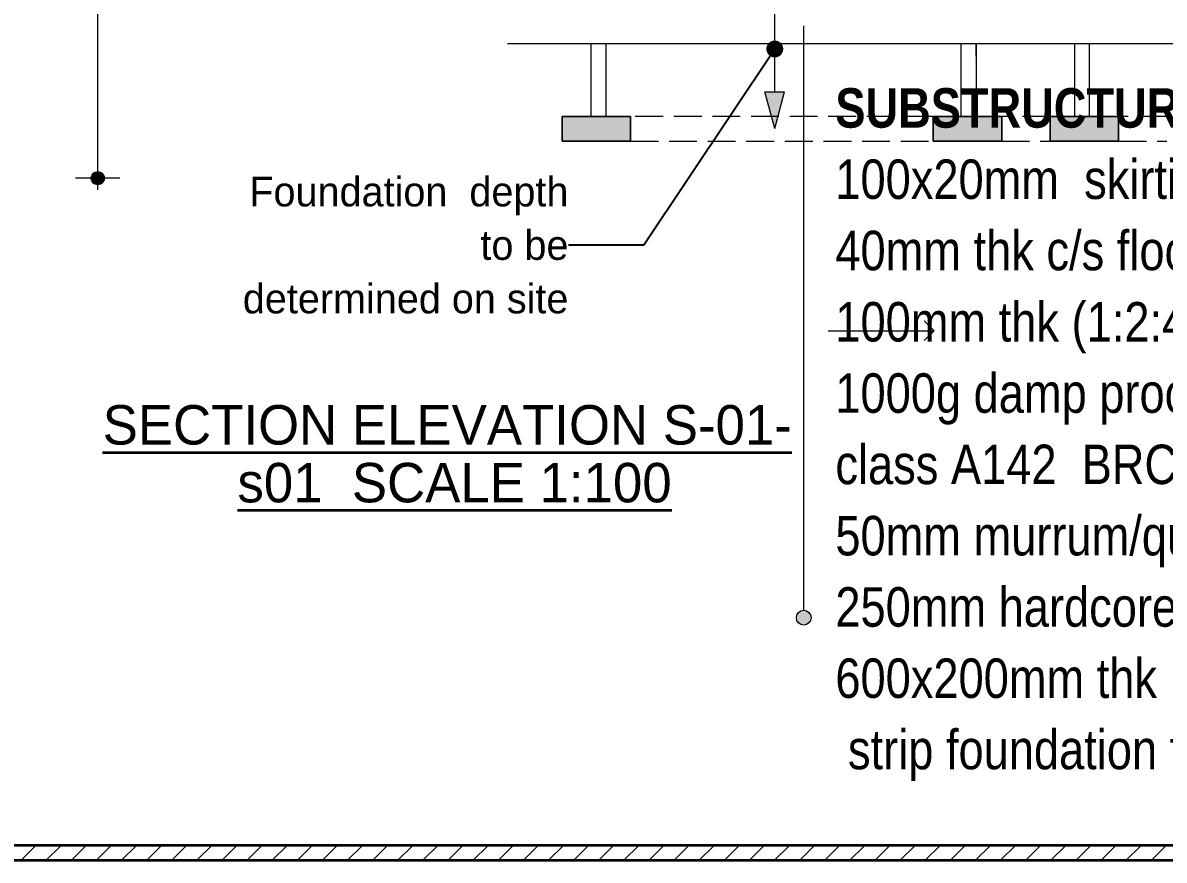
# Model space of a CAD drawing. Header units: millimetres. Extents: x 102766 to 172228, y -127504 to -81044.
# Drawn here: x 123254 to 134821, y -127504 to -119014 of the extents above; entities that cross this region are included whole.
import ezdxf

# ---------------------------------------------------------------- set-up
doc = ezdxf.new("R2010")
doc.units = ezdxf.units.MM
doc.header["$MEASUREMENT"] = 0
doc.linetypes.add('Hidden Line', pattern=[391.222223, 282.222223, -109])
for name, color, linetype in [('2D Drafting - General', 7, 'Continuous'), ('Dimensioning - General', 7, 'Continuous'), ('Hot spots', 7, 'Continuous'), ('Shell - Roof', 7, 'Continuous'), ('Structural - Bearing', 7, 'Continuous')]:
    doc.layers.add(name, color=color, linetype=linetype)
for name, color, linetype, lineweight in [('2D Drafting - General_Pen_No__1', 7, 'Continuous', 13), ('2D Drafting - General_Pen_No__20', 1, 'Continuous', 0), ('Annotation - Text_Pen_No__1', 7, 'Continuous', 13), ('Dimensioning - General_Pen_No__1', 7, 'Continuous', 13), ('Dimensioning - General_Pen_No__27', 7, 'Continuous', 35), ('Hot spots_Pen_No__1', 7, 'Continuous', 13), ('Labels_Pen_No__7', 7, 'Continuous', 35), ('Shell - Roof_Pen_No__1', 7, 'Continuous', 13), ('Structural - Bearing_Pen_No__1', 7, 'Continuous', 13), ('Structural - Bearing_Pen_No__27', 7, 'Continuous', 35)]:
    doc.layers.add(name, color=color, linetype=linetype, lineweight=lineweight)
for name, color, linetype, lineweight, true_color in [('2D Drafting - General_Pen_No__105', 7, 'Continuous', 13, 0xcae6ff), ('2D Drafting - General_Pen_No__82', 7, 'Continuous', 20, 0xaaaaaa), ('Annotation - Text_Pen_No__8', 7, 'Continuous', 35, 0xa80f02), ('Structural - Bearing_Pen_No__107', 7, 'Continuous', 13, 0xaaaaaa)]:
    doc.layers.add(name, color=color, linetype=linetype, lineweight=lineweight, true_color=true_color)
doc.styles.add('GENERATED_STYLE_1', font='ARIALN.TTF')
doc.styles.add('GENERATED_STYLE_4', font='BOD_CR.TTF')
doc.linetypes.add('Break', pattern='A,0,[1,chri1.Shx,S=15.679026,R=0,X=0,Y=0],-1975.557214,0', length=1975.557214)
doc.dimstyles.new('GENERATED_STYLE__15', dxfattribs={"dimtxt": 0.18, "dimasz": 342, "dimexe": 0.18, "dimexo": 0.0625, "dimgap": 0.09, "dimtad": 0, "dimtih": 1, "dimtoh": 1, "dimdec": 4, "dimzin": 0, "dimdsep": 46, "dimcen": 0.09, "dimadec": 0, "dimazin": 0, "dimtfac": 1, "dimtdec": 4, "dimtmove": 0, "dimatfit": 3, "dimldrblk": 'ARROWHEAD_11', "dimfxl": 0, "dimtolj": 1, "dimtzin": 0, "dimarcsym": 0})
doc.dimstyles.new('GENERATED_STYLE__3', dxfattribs={"dimtxt": 300, "dimasz": 228, "dimexe": 0.18, "dimexo": 0, "dimgap": 0.09, "dimtad": 0, "dimdec": 0, "dimzin": 0, "dimdsep": 46, "dimtxsty": 'GENERATED_STYLE_1', "dimblk": 'ARROWHEAD_11', "dimblk1": 'ARROWHEAD_11', "dimblk2": 'ARROWHEAD_11', "dimcen": 0.09, "dimclrd": 7, "dimclre": 7, "dimclrt": 7, "dimadec": 0, "dimazin": 0, "dimtfac": 1, "dimtdec": 4, "dimtmove": 0, "dimatfit": 3, "dimfxl": 0, "dimtolj": 1, "dimtzin": 0, "dimarcsym": 0})

# ---------------------------------------------------------------- blocks, each defined once
blk = doc.blocks.new('Wall_78', base_point=(102766, -127504))
at = {"layer": 'Structural - Bearing_Pen_No__107', "linetype": 'Continuous'}
h = blk.add_hatch(dxfattribs=at)
h.set_pattern_fill('Masonry_Block', color=256, style=0, pattern_type=2)
h.set_pattern_definition([(45, (0, 0), (-127.27922, 127.27922), [])])
h.paths.add_polyline_path([(102766, -127504), (172228, -127504), (172078, -127354), (102916, -127354)])
at = {"layer": 'Structural - Bearing_Pen_No__27', "linetype": 'Continuous', "flags": 128}
for points in [[(172078, -127354), (102916, -127354)], [(102766, -127504), (172228, -127504)]]:
    blk.add_lwpolyline(points, dxfattribs=at)
blk = doc.blocks.new('Line_12', base_point=(130875, -120087))
at = {"layer": 'Shell - Roof', "linetype": 'Continuous', "lineweight": 0, "true_color": 0x000000}
for points in [[(130875, -118332), (130775, -118706), (130975, -118706)], [(130875, -120087), (130975, -119714), (130775, -119714)]]:
    blk.add_hatch(color=18, dxfattribs=at).paths.add_polyline_path(points)
at = {"layer": 'Shell - Roof_Pen_No__1', "linetype": 'Continuous'}
for p, q in [((130875, -118332), (130775, -118706)), ((130875, -118332), (130975, -118706)), ((130975, -118706), (130775, -118706)), ((130875, -119714), (130875, -118706)), ((130875, -120087), (130775, -119714)), ((130775, -119714), (130975, -119714)), ((130875, -120087), (130975, -119714))]:
    blk.add_line(p, q, dxfattribs=at)
blk = doc.blocks.new('Line_13', base_point=(131168, -125045))
at = {"layer": 'Hot spots', "linetype": 'Continuous', "lineweight": 0, "true_color": 0x000000}
blk.add_hatch(color=18, dxfattribs=at).paths.add_polyline_path([(131243, -125045), (131238, -125017), (131221, -124992), (131197, -124976), (131168, -124970), (131140, -124976), (131115, -124992), (131099, -125017), (131093, -125045), (131099, -125074), (131115, -125098), (131140, -125115), (131168, -125120), (131197, -125115), (131221, -125098), (131238, -125074)])
at = {"layer": 'Hot spots_Pen_No__1', "linetype": 'Continuous'}
blk.add_line((131168, -124970), (131168, -119044), dxfattribs=at)
blk.add_circle((131168, -125045), 75, dxfattribs=at)
blk = doc.blocks.new('Line_16', base_point=(131415, -122136))
at = {"layer": '2D Drafting - General_Pen_No__1', "linetype": 'Continuous'}
for q in [(132389, -122036), (132389, -122236)]:
    blk.add_line((132489, -122136), q, dxfattribs=at)
at = {"layer": '2D Drafting - General_Pen_No__20', "linetype": 'Continuous'}
blk.add_line((131415, -122136), (132489, -122136), dxfattribs=at)
blk = doc.blocks.new('*D302')
at = {"layer": 'Dimensioning - General', "linetype": 'Continuous', "lineweight": 0, "true_color": 0x000000}
for points in [[(124073, -108489), (124068, -108466), (124055, -108447), (124036, -108434), (124013, -108429), (123990, -108434), (123970, -108447), (123957, -108466), (123953, -108489), (123957, -108512), (123970, -108531), (123990, -108544), (124013, -108549), (124036, -108544), (124055, -108531), (124068, -108512)], [(124073, -120589), (124068, -120566), (124055, -120547), (124036, -120534), (124013, -120529), (123990, -120534), (123970, -120547), (123957, -120566), (123953, -120589), (123957, -120612), (123970, -120631), (123990, -120644), (124013, -120649), (124036, -120644), (124055, -120631), (124068, -120612)]]:
    blk.add_hatch(color=18, dxfattribs=at).paths.add_polyline_path(points)
at = {"layer": 'Dimensioning - General_Pen_No__1', "linetype": 'Continuous'}
for p, q in [((124013, -108429), (124013, -108369)), ((123953, -108489), (123788, -108489)), ((124238, -108489), (124073, -108489)), ((124013, -113951), (124013, -108549)), ((124013, -120529), (124013, -115127)), ((123953, -120589), (123788, -120589)), ((124013, -120709), (124013, -120649)), ((124238, -120589), (124073, -120589))]:
    blk.add_line(p, q, dxfattribs=at)
at = {"layer": 'Dimensioning - General_Pen_No__27', "linetype": 'Continuous'}
for centre in [(124013, -108489), (124013, -120589)]:
    blk.add_circle(centre, 60, dxfattribs=at)
at = {"layer": 'Dimensioning - General_Pen_No__1', "insert": (124163, -115067), "char_height": 300, "attachment_point": 7, "rotation": 90, "style": 'GENERATED_STYLE_1'}
blk.add_mtext('{12,100}', dxfattribs=at)
blk = doc.blocks.new('ARROWHEAD_11')
at = {"color": 0, "linetype": 'Continuous', "lineweight": 0}
blk.add_line((0, 0), (-1, 0), dxfattribs=at)
at = {"color": 0, "linetype": 'Continuous', "lineweight": 0, "const_width": 0.25, "flags": 128}
blk.add_lwpolyline([(-0.125, 0, 1), (0.125, 0, 1)], format="xyb", close=True, dxfattribs=at)

msp = doc.modelspace()

# ---------------------------------------------------------------- hatches: boundary and pattern name
at = {"layer": '2D Drafting - General_Pen_No__82', "linetype": 'Continuous'}
for points in [[(129412.7, -119962.7), (128719.8, -119962.7), (128719.8, -120214.6), (129412.7, -120214.6)], [(132481.6, -120214.6), (133174.5, -120214.6), (133174.5, -119962.7), (132481.6, -119962.7)], [(134359, -119962.7), (133666.1, -119962.7), (133666.1, -120214.6), (134359, -120214.6)]]:
    msp.add_hatch(color=256, dxfattribs=at).paths.add_polyline_path(points)

# ---------------------------------------------------------------- linework, layer by layer
at = {"layer": '2D Drafting - General_Pen_No__1', "linetype": 'Continuous'}
for p, q in [((128719.8, -119962.7), (129412.7, -119962.7)), ((128719.8, -120214.6), (128719.8, -119962.7)), ((129412.7, -119962.7), (129412.7, -120214.6)), ((132481.6, -119962.7), (133174.5, -119962.7)), ((132481.6, -120214.6), (132481.6, -119962.7)), ((133174.5, -119962.7), (133174.5, -120214.6)), ((133666.1, -119962.7), (134359, -119962.7)), ((133666.1, -120214.6), (133666.1, -119962.7)), ((134359, -119962.7), (134359, -120214.6)), ((129412.7, -120214.6), (128719.8, -120214.6)), ((133174.5, -120214.6), (132481.6, -120214.6)), ((134359, -120214.6), (133666.1, -120214.6))]:
    msp.add_line(p, q, dxfattribs=at)
at = {"layer": '2D Drafting - General_Pen_No__1', "linetype": 'Hidden Line'}
for p, q in [((132481.6, -119962.7), (129412.7, -119962.7)), ((129412.7, -119962.7), (129412.7, -120214.6)), ((132481.6, -120214.6), (132481.6, -119962.7)), ((133666.1, -119962.7), (133174.5, -119962.7)), ((133174.5, -119962.7), (133174.5, -120214.6)), ((133666.1, -120214.6), (133666.1, -119962.7)), ((134849.1, -119962.7), (134359, -119962.7)), ((134359, -119962.7), (134359, -120214.6)), ((129412.7, -120214.6), (132481.6, -120214.6)), ((133174.5, -120214.6), (133666.1, -120214.6)), ((134359, -120214.6), (134849.1, -120214.6))]:
    msp.add_line(p, q, dxfattribs=at)
at = {"layer": '2D Drafting - General_Pen_No__105', "linetype": 'Continuous', "flags": 128}
for points in [[(129412.7, -119962.7), (128719.8, -119962.7), (128719.8, -120214.6), (129412.7, -120214.6)], [(132481.6, -120214.6), (133174.5, -120214.6), (133174.5, -119962.7), (132481.6, -119962.7)], [(134359, -119962.7), (133666.1, -119962.7), (133666.1, -120214.6), (134359, -120214.6)]]:
    msp.add_lwpolyline(points, close=True, dxfattribs=at)
at = {"layer": '2D Drafting - General_Pen_No__20', "linetype": 'Continuous'}
msp.add_line((172228.2, -127503.7), (102765.9, -127503.7), dxfattribs=at)
at = {"layer": 'Structural - Bearing_Pen_No__1', "linetype": 'Break'}
msp.add_line((128165, -119224.9), (138276.6, -119224.9), dxfattribs=at)
at = {"layer": 'Structural - Bearing_Pen_No__1', "linetype": 'Continuous'}
for p, q in [((129014.4, -119962.7), (129014.4, -119224.9)), ((129164.4, -119962.7), (129164.4, -119224.9)), ((132764.9, -119962.7), (132764.9, -119224.9)), ((132914.9, -119224.9), (132914.9, -119962.7)), ((132914.9, -119350.8), (132914.9, -119224.9)), ((133914.9, -119958.9), (133914.9, -119224.9)), ((134064.9, -119962.7), (134064.9, -119224.9))]:
    msp.add_line(p, q, dxfattribs=at)

# ---------------------------------------------------------------- block references
at = {"layer": '2D Drafting - General', "color": 1, "linetype": 'Continuous', "lineweight": 0}
msp.add_blockref('Line_16', (131415.3, -122135.6), dxfattribs=at)
at = {"layer": 'Hot spots', "linetype": 'Continuous'}
msp.add_blockref('Line_13', (131168.4, -125045.2), dxfattribs=at)
at = {"layer": 'Shell - Roof', "linetype": 'Continuous'}
msp.add_blockref('Line_12', (130874.8, -120086.9), dxfattribs=at)
at = {"layer": 'Structural - Bearing'}
msp.add_blockref('Wall_78', (102765.9, -127503.7), dxfattribs=at)

# ---------------------------------------------------------------- texts
at = {"layer": 'Annotation - Text_Pen_No__1', "linetype": 'Continuous', "insert": (131488.9, -123189.7), "char_height": 400, "attachment_point": 4, "line_spacing_factor": 1.08388, "style": 'GENERATED_STYLE_4'}
msp.add_mtext("\\A1;{\\fBodoni MT Condensed|b1|i0|c0|p18;SUBSTRUCTURAL DETAILS\\P\\fBodoni MT Condensed|b0|i0|c0|p18;100x20mm  skirting\\P40mm thk c/s floor screed\\P100mm thk (1:2:4) slab concrete\\P1000g damp proof membrane (DPM)\\Pclass A142  BRC mesh fabric\\P50mm murrum/quarry dust blinding\\P250mm hardcore\\P600x200mm thk Reinforced concrete\\P strip foundation to eng's details}", dxfattribs=at)
at = {"layer": 'Annotation - Text_Pen_No__8', "linetype": 'Continuous', "insert": (127555.1, -122890), "char_height": 400, "width": 7226.6, "attachment_point": 2, "line_spacing_factor": 0.878892, "style": 'GENERATED_STYLE_4'}
msp.add_mtext('{\\LSECTION ELEVATION S-01-   s01  SCALE 1:100}', dxfattribs=at)
at = {"layer": 'Labels_Pen_No__7', "linetype": 'Continuous', "insert": (128783.6, -121269.7), "char_height": 300, "width": 3663.49, "attachment_point": 6, "line_spacing_factor": 1.08427, "style": 'GENERATED_STYLE_4'}
msp.add_mtext('{Foundation  depth to be\\P determined on site}', dxfattribs=at)

# ---------------------------------------------------------------- dimensions: what is measured, and where the dimension line sits
at = {"layer": 'Dimensioning - General', "linetype": 'Continuous'}
dim = msp.add_linear_dim(base=(124012.6, -120589.1), p1=(111726.3, -120589.1), p2=(109826.7, -108489.1), angle=90, dimstyle='GENERATED_STYLE__3', dxfattribs=at)
dim.commit()
dim.dimension.update_dxf_attribs({"geometry": '*D302', "text_midpoint": (124012.6, -114440.3)})

# ---------------------------------------------------------------- leaders
at = {"layer": 'Labels_Pen_No__7', "linetype": 'Continuous', "annotation_type": 0, "has_hookline": 1, "hookline_direction": 1, "text_width": 3646.8}
msp.add_leader([(130874.8, -119279.8), (129547.3, -121269.7), (128783.7, -121269.7)], dimstyle='GENERATED_STYLE__15', dxfattribs=at)

doc.saveas('drawing.dxf')
